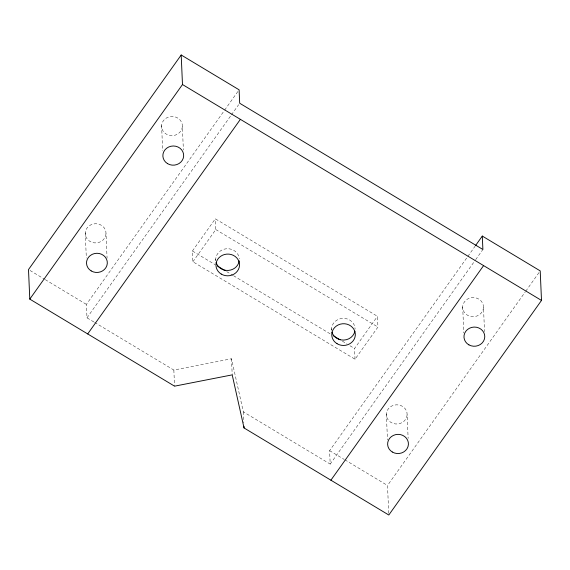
<?xml version="1.0" encoding="UTF-8"?>
<svg xmlns="http://www.w3.org/2000/svg" width="570" height="570" viewBox="0 0 570 570"><rect width="100%" height="100%" fill="white"/><g stroke="black" fill="none" stroke-linecap="round" stroke-linejoin="round"><path stroke-width="0.43" stroke-dasharray="2.85 2.14" d="M93.85 321.943L86.989 317.825L86.405 304.394L224.145 110.837M224.658 110.11L238.068 91.257M86.989 317.825L230.921 115.56M231.434 114.834L238.659 104.688M192.425 250.999L215.325 218.809L377.461 316.314L377.931 327.059L355.024 359.243L192.888 261.744L192.425 250.999L215.261 264.729M192.888 261.744L215.795 229.553L215.325 218.809M355.024 359.243L354.554 348.505L377.461 316.314M94.613 322.406L173.85 370.058L231.498 358.758L243.333 411.839L330.194 464.08L329.61 450.649L467.343 257.091M467.863 256.365L475.081 246.212M330.194 464.08L475.152 260.369M475.672 259.642L482.89 249.496M388.726 513.278L387.514 485.469L525.248 291.911M525.768 291.185L539.177 272.339M215.795 229.553L377.931 327.059M226.675 271.598L232.767 275.26M233.529 275.716L330.956 334.312M342.378 341.181L346.945 343.924M349.987 345.755L354.554 348.505M30.025 270.486L44.503 279.193M45.265 279.649L86.405 304.394M329.61 450.649L344.081 459.356M344.843 459.812L387.514 485.469M483.481 307.323A10.402 9.59 -2.5 0 1 467.635 315.331A10.402 9.59 -2.5 0 1 468.134 298.716A10.402 9.59 -2.5 0 1 483.481 307.323L484.543 331.647M462.683 306.924L463.823 332.987M407.123 414.917A10.402 9.59 -2.5 0 1 391.006 422.463A10.402 9.59 -2.5 0 1 392.075 405.868A10.402 9.59 -2.5 0 1 407.123 414.917L408.141 438.373M386.346 413.913L387.486 439.976M331.548 328.655L331.612 330.187M243.333 411.839L243.817 422.869M231.498 358.758L232.204 374.875M215.738 259.008L215.802 260.547M182.364 126.547A10.402 9.59 -2.5 0 1 166.248 134.093A10.402 9.59 -2.5 0 1 167.316 117.498A10.402 9.59 -2.5 0 1 182.364 126.547L183.383 150.003M173.85 370.058L174.555 386.168M161.588 125.542L162.692 150.744M106.013 233.835A10.402 9.59 -2.5 0 1 89.903 241.381A10.402 9.59 -2.5 0 1 90.965 224.787A10.402 9.59 -2.5 0 1 106.013 233.835L107.075 258.167M85.243 232.838L86.341 258.032M331.555 330.08A11.792 10.873 -2.5 0 1 342.855 318.359A11.792 10.873 -2.5 0 1 355.103 329.082M215.745 260.433A11.792 10.873 -2.5 0 1 226.661 248.741A11.792 10.873 -2.5 0 1 239.265 258.723"/><path stroke-width="0.85" d="M482.305 236.066L482.89 249.496L239.692 103.241L239.101 89.811L181.196 54.991L28.5 269.574L29.79 299.115L174.555 386.168L232.204 374.875L244.038 427.956L388.804 515.009L541.5 300.426L540.21 270.885L482.305 236.066L475.601 245.492M29.79 299.115L182.486 84.531L181.196 54.991M87.695 333.935L240.39 119.351M330.899 480.189L483.595 265.606M182.486 84.531L541.5 300.426M217.541 266.105L225.15 270.686M333.243 335.687L340.091 339.805M243.967 426.26L244.038 427.956M354.896 331.198A11.792 10.873 -2.5 0 1 343.774 340.083A11.792 10.873 -2.5 0 1 331.947 332.175M239.208 260.846A11.792 10.873 -2.5 0 1 228.349 270.415A11.792 10.873 -2.5 0 1 216.137 262.528M167.537 163.633A10.402 9.59 -2.5 0 0 183.654 156.087A10.402 9.59 -2.5 0 0 168.606 147.039A10.402 9.59 -2.5 0 0 167.537 163.633M337.062 343.71A11.792 10.873 -2.5 0 0 355.317 335.16A11.792 10.873 -2.5 0 0 338.267 324.907A11.792 10.873 -2.5 0 0 337.062 343.71M91.193 270.921A10.402 9.59 -2.5 0 0 107.302 263.376A10.402 9.59 -2.5 0 0 92.254 254.327A10.402 9.59 -2.5 0 0 91.193 270.921M468.925 344.871A10.402 9.59 -2.5 0 0 484.771 336.863A10.402 9.59 -2.5 0 0 469.424 328.256A10.402 9.59 -2.5 0 0 468.925 344.871M392.295 452.003A10.402 9.59 -2.5 0 0 408.412 444.457A10.402 9.59 -2.5 0 0 393.364 435.409A10.402 9.59 -2.5 0 0 392.295 452.003M221.253 274.07A11.792 10.873 -2.5 0 0 239.507 265.513A11.792 10.873 -2.5 0 0 222.457 255.26A11.792 10.873 -2.5 0 0 221.253 274.07"/></g></svg>
